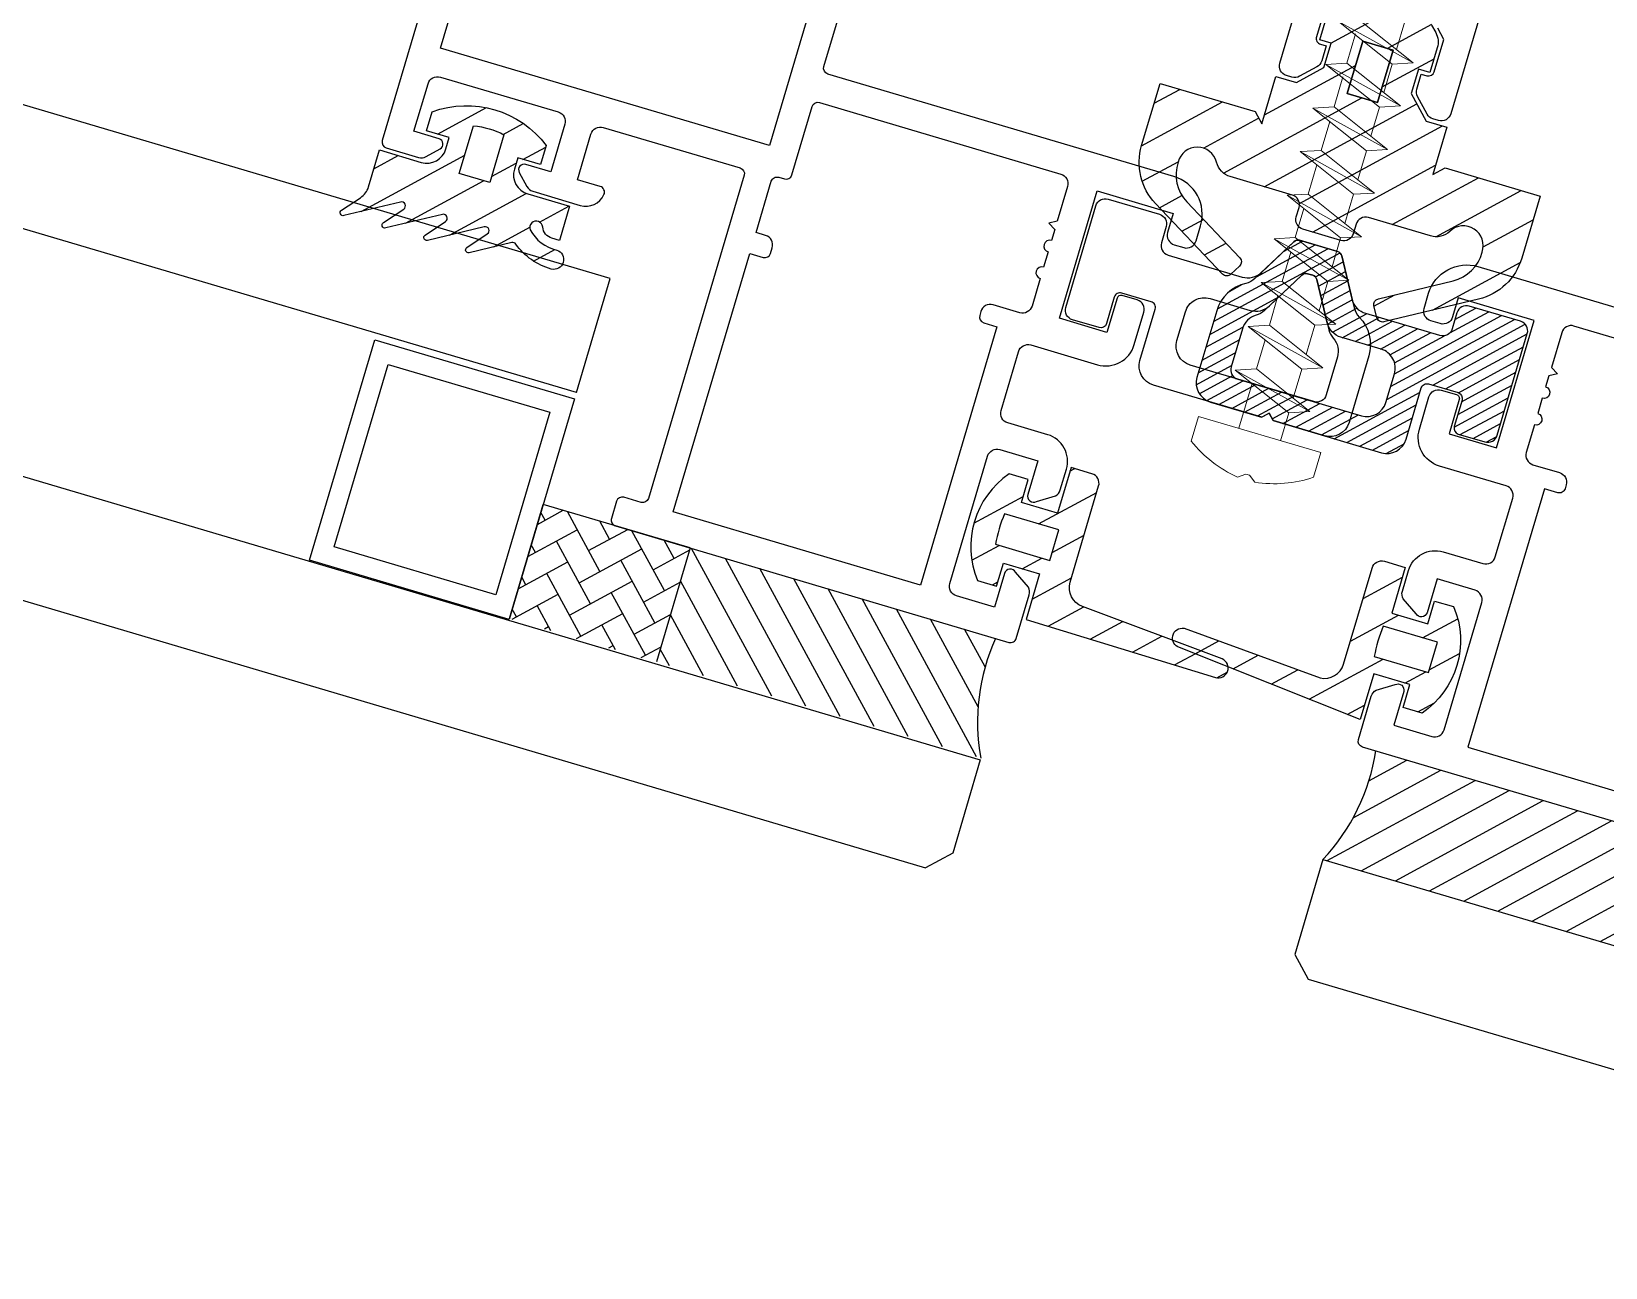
# Model space of a CAD drawing. Header units: millimetres. Extents: x 62878 to 70819, y -67946 to -61850.
# Drawn here: x 67138.41 to 67146.35, y -67059.01 to -67052.78 of the extents above; entities that cross this region are included whole.
import ezdxf

# ---------------------------------------------------------------- set-up
doc = ezdxf.new("R2010")
doc.units = ezdxf.units.MM
doc.layers.add('DOGRAMA', color=171, linetype='Continuous', lineweight=0)
doc.layers.add('DOĞRAMA-yeni', color=40, linetype='Continuous')
pattern_1 = [(28.49895813237898, (67042.62976604298, -67011.93218804909), (-0.075746416285702, 0.1395135940325284), [])]

# ---------------------------------------------------------------- blocks, each defined once
blk = doc.blocks.new('SPANDREL 96')
at = {"layer": 'DOĞRAMA-yeni', "color": 122, "lineweight": -2}
for p, q in [((46177.02076404241, 27268.32131884804), (46084.94526385426, 27241.10294336062)), ((46177.02076404238, 27268.32131884803), (46177.16235000245, 27267.84178426543)), ((46177.16235000248, 27267.84178426543), (46177.09476027798, 27267.7175601569)), ((46177.09476027798, 27267.71756015691), (46085.22044727582, 27240.55859141781)), ((46086.81424646357, 27243.53085502907), (46090.7601043384, 27244.69589733415)), ((46086.98414961565, 27242.95541352993), (46091.16836316371, 27244.19083202489)), ((46086.98414961565, 27242.95541352993), (46086.81424646357, 27243.53085502907)), ((46084.94526385426, 27241.10294336062), (46085.08408057183, 27240.63278786861)), ((46085.08408057182, 27240.63278786861), (46085.22044727582, 27240.55859141781))]:
    blk.add_line(p, q, dxfattribs=at)
for points in [[(46087.32222642536, 27241.81038812097), (46088.32924904881, 27242.1077186371), (46088.00076962147, 27243.22023886875), (46086.99374699797, 27242.9229083526)], [(46087.38981614987, 27241.93461222951), (46088.2050249403, 27242.1753083616), (46087.93317989697, 27243.09601476022), (46087.11797110656, 27242.85531862809)]]:
    blk.add_lwpolyline(points, close=True, dxfattribs=at)
blk = doc.blocks.new('a2we')
at = {"lineweight": 5, "ltscale": 0.5}
for p, q in [((-196.0144480926461, -415.2868589025547), (-196.5925912144022, -417.2488821181558)), ((-196.0144480926461, -415.2868589025547), (-195.4639709594615, -417.7110762494052)), ((-197.5747968978259, -417.6063757508618), (-196.5747276986959, -417.2423803302317)), ((-194.1582851917165, -418.2620245979042), (-197.5747968978259, -417.6063757508618)), ((-195.1583543907882, -418.6260200186506), (-197.5747968978259, -417.6063757508618)), ((-196.5747276986959, -417.2423803302317), (-194.1582851917165, -418.2620245979042)), ((-197.1143788935161, -419.7428166739272), (-197.1143788935161, -418.4283854465556)), ((-196.8896500078097, -417.895480952812), (-197.0961171580722, -418.3448917148726)), ((-194.1582851917165, -418.2620245979042), (-195.1583543907882, -418.6260200186506)), ((-195.1583543907882, -418.6260200186506), (-194.9264251741961, -419.2953524503964)), ((-198.1144480926461, -420.1068120946153), (-197.1143788935161, -419.7428166739268)), ((-197.1143788935161, -419.7428166739268), (-193.9153324771005, -421.0399975355008)), ((-197.1143788935161, -419.7428166739268), (-193.9153324771005, -421.0399975355008)), ((-194.9154016761394, -420.634479622855), (-194.9154016761394, -419.3608343693425)), ((-194.9154016761721, -421.4039929561312), (-198.1144480926461, -420.1068120946153)), ((-193.9153324771005, -421.0399975355008), (-198.1144480926461, -420.1068120946153)), ((-197.1143788935161, -422.2969096404012), (-197.1143788935162, -420.512330007273)), ((-193.9153324771005, -421.0399975355008), (-194.9154016761721, -421.4039929561312)), ((-194.9154016761721, -423.1885725893157), (-194.9154016761721, -421.4039929561312)), ((-198.1144480926461, -422.6609050610894), (-197.1143788935161, -422.2969096404012)), ((-197.1143788935161, -422.2969096404012), (-193.9153324771005, -423.594090501975)), ((-197.1143788935161, -422.2969096404012), (-193.9153324771005, -423.594090501975)), ((-194.9154016761721, -423.9580859226053), (-198.1144480926461, -422.6609050610894)), ((-193.9153324771005, -423.594090501975), (-198.1144480926461, -422.6609050610894)), ((-197.1143788935161, -424.8510026068752), (-197.1143788935162, -423.0664229737469)), ((-193.9153324771005, -423.594090501975), (-194.9154016761721, -423.9580859226053)), ((-194.9154016761721, -425.7426655557898), (-194.9154016761721, -423.9580859226053)), ((-198.1144480926461, -425.2149980275636), (-197.1143788935161, -424.8510026068752)), ((-194.9154016761721, -426.5121788890793), (-198.1144480926461, -425.2149980275636)), ((-193.9153324771005, -426.1481834684492), (-198.1144480926461, -425.2149980275636)), ((-197.1143788935161, -424.8510026068752), (-193.9153324771005, -426.1481834684492)), ((-197.1143788935161, -424.8510026068752), (-193.9153324771005, -426.1481834684492)), ((-197.1143788935161, -427.3050955733496), (-197.1143788935162, -425.6205159402211)), ((-193.9153324771005, -426.1481834684492), (-194.9154016761721, -426.5121788890793)), ((-194.9154016761721, -428.1967585222638), (-194.9154016761721, -426.5121788890793)), ((-198.1144480926461, -427.669090994038), (-197.1143788935161, -427.3050955733496)), ((-194.9154016761721, -428.9662718555534), (-198.1144480926461, -427.669090994038)), ((-193.9153324771005, -428.6022764349236), (-198.1144480926461, -427.669090994038)), ((-197.1143788935161, -427.3050955733496), (-193.9153324771005, -428.6022764349236)), ((-197.1143788935161, -427.3050955733496), (-193.9153324771005, -428.6022764349236)), ((-197.1143788935161, -429.5591885398237), (-197.1143788935161, -428.0237477951896)), ((-193.9153324771005, -428.6022764349236), (-194.9154016761721, -428.9662718555534)), ((-198.1144480926461, -429.9231839605702), (-197.1143788935161, -429.5591885398237)), ((-197.1143788935161, -429.5591885398237), (-193.9153324771005, -430.8563694013976)), ((-197.1143788935161, -429.5591885398237), (-193.9153324771005, -430.8563694013976)), ((-194.9154016761721, -430.450851488738), (-194.9154016761721, -428.9662718555534)), ((-194.9154016761721, -431.2203648220857), (-198.1144480926461, -429.9231839605702)), ((-193.9153324771005, -430.8563694013976), (-198.1144480926461, -429.9231839605702)), ((-197.1143788935161, -431.8132815063559), (-197.1143788935161, -430.2778407616635)), ((-193.9153324771005, -430.8563694013976), (-194.9154016761721, -431.2203648220857)), ((-198.1144480926461, -432.177276926986), (-197.1143788935161, -431.8132815063559)), ((-197.1143788935161, -431.8132815063559), (-193.9153324771005, -433.1104623678716)), ((-197.1143788935161, -431.8132815063559), (-193.9153324771005, -433.1104623678716)), ((-194.9154016761721, -432.7049444552304), (-194.9154016761721, -431.2203648220857)), ((-194.9154016761721, -433.4744577885599), (-198.1144480926461, -432.177276926986)), ((-193.9153324771005, -433.1104623678716), (-198.1144480926461, -432.177276926986)), ((-197.1143788935161, -434.0673744728301), (-197.1143788935161, -432.5319337281958)), ((-193.9153324771005, -433.1104623678716), (-194.9154016761721, -433.4744577885599)), ((-194.9154016761721, -434.9590374217446), (-194.9154016761721, -433.4744577885599)), ((-198.1144480926461, -434.4313698935184), (-197.1143788935161, -434.0673744728301)), ((-197.1143788935161, -434.0673744728301), (-193.9153324771005, -435.364555334404)), ((-197.1143788935161, -434.0673744728301), (-193.9153324771005, -435.364555334404)), ((-194.9154016761721, -435.7285507550341), (-198.1144480926461, -434.4313698935184)), ((-193.9153324771005, -435.364555334404), (-198.1144480926461, -434.4313698935184)), ((-197.1143788935161, -436.3642339800811), (-197.1143788935161, -434.7860266946118)), ((-193.9153324771005, -435.364555334404), (-194.9154016761721, -435.7285507550341)), ((-194.9154016761721, -437.2558969289955), (-194.9154016761721, -435.7285507550341)), ((-198.1144480926461, -436.7282294008277), (-197.1143788935161, -436.3642339800811)), ((-194.9154016761721, -438.0254102623434), (-198.1144480926461, -436.7282294008277)), ((-193.9153324771005, -437.6614148416551), (-198.1144480926461, -436.7282294008277)), ((-197.1143788935161, -436.3642339800811), (-193.9153324771005, -437.6614148416551)), ((-197.1143788935161, -436.3642339800811), (-193.9153324771005, -437.6614148416551)), ((-197.1143788935161, -438.6610934873901), (-197.1143788935161, -437.1337473134849)), ((-193.9153324771005, -437.6614148416551), (-194.9154016761721, -438.0254102623434)), ((-194.9154016761721, -439.5527564362646), (-194.9154016761721, -438.0254102623434)), ((-198.1144480926461, -439.0250889080787), (-197.1143788935161, -438.6610934873901)), ((-194.9154016761721, -440.3222697695944), (-198.1144480926461, -439.0250889080787)), ((-193.9153324771005, -439.9582743489061), (-198.1144480926461, -439.0250889080787)), ((-197.1143788935161, -438.6610934873901), (-193.9153324771005, -439.9582743489061)), ((-197.1143788935161, -438.6610934873901), (-193.9153324771005, -439.9582743489061)), ((-197.1143788935161, -440.9579529946993), (-197.1143788935161, -439.430606820736)), ((-193.9153324771005, -439.9582743489061), (-194.9154016761721, -440.3222697695944)), ((-194.9154016761721, -441.849615943574), (-194.9154016761721, -440.3222697695944)), ((-198.1144480926461, -441.3219484153295), (-197.1143788935161, -440.9579529946993)), ((-194.9154016761721, -442.6191292769035), (-198.1144480926461, -441.3219484153295)), ((-193.9153324771005, -442.2551338562151), (-198.1144480926461, -441.3219484153295)), ((-197.1143788935161, -440.9579529946993), (-193.9153324771005, -442.2551338562151)), ((-197.1143788935161, -443.2537258831643), (-197.1143788935161, -441.7274663280053)), ((-193.9153324771005, -442.2551338562151), (-194.9154016761721, -442.6191292769035)), ((-194.9154016761721, -444.1453888320787), (-194.9154016761721, -442.6191292769035)), ((-198.1144480926461, -443.6177213039109), (-197.1143788935161, -443.2537258831643)), ((-194.9154016761721, -444.9149021654266), (-198.1144480926461, -443.6177213039109)), ((-193.9153324771005, -444.5509067447383), (-198.1144480926461, -443.6177213039109)), ((-197.1143788935161, -443.2537258831643), (-193.9153324771005, -444.5509067447383)), ((-197.1143788935161, -445.5538642814245), (-197.1143788935161, -444.0232392165685)), ((-193.9153324771005, -444.5509067447383), (-194.9154016761721, -444.9149021654266)), ((-194.9154016761721, -446.4455272302989), (-194.9154016761721, -444.9149021654266)), ((-198.1144480926461, -445.9178597020545), (-197.1143788935161, -445.5538642814245)), ((-193.9153324771005, -446.8510451429402), (-198.1144480926461, -445.9178597020545)), ((-194.9154016761721, -447.2150405636282), (-198.1144480926461, -445.9178597020545)), ((-197.1143788935161, -445.5538642814245), (-193.9153324771005, -446.8510451429402)), ((-197.1143788935161, -445.5538642814245), (-193.9153324771005, -446.8510451429402)), ((-197.1143788935161, -447.8540026795677), (-197.1143788935161, -446.3233776147298)), ((-193.9153324771005, -446.8510451429402), (-194.9154016761721, -447.2150405636282)), ((-194.9154016761721, -448.7456656284821), (-194.9154016761721, -447.2150405636282)), ((-197.1143788935161, -447.8540026795677), (-198.1144480926461, -448.2179981003141)), ((-194.9154016761721, -449.5151789618299), (-198.1144480926461, -448.2179981003141)), ((-198.1144480926461, -448.2179981003141), (-193.9153324771005, -449.1511835411412)), ((-193.9153324771005, -449.1511835411412), (-197.1143788935161, -447.8540026795677)), ((-197.1143788935161, -450.1541410778275), (-197.1143788935161, -448.6235160129718)), ((-193.9153324770423, -449.1511835411412), (-194.9154016761721, -449.5151789618299)), ((-198.1144480926461, -450.5181364984577), (-197.1143788935161, -450.1541410778275)), ((-197.1143788935161, -450.1541410778275), (-193.9153324770423, -451.4513219393434)), ((-194.9154016761723, -451.0458040266858), (-194.9154016761721, -449.5151789618299)), ((-194.9154016761721, -451.8153173600317), (-198.1144480926461, -450.5181364984577)), ((-193.9153324770423, -451.4513219393434), (-198.1144480926461, -450.5181364984577)), ((-197.1143788935161, -453.2868589025547), (-197.1143788935162, -450.9236544111328)), ((-193.9153324770423, -451.4513219393434), (-194.9154016761721, -451.8153173600317)), ((-194.9154016761721, -453.2868589025547), (-194.9154016761721, -451.8153173600317)), ((-192.7980524524961, -453.2868589025547), (-199.230843732796, -453.2868589025547)), ((-199.230843732796, -454.5827171301502), (-199.230843732796, -453.2868589025547)), ((-192.7980524524961, -454.5827171301502), (-192.7980524524961, -453.2868589025547))]:
    blk.add_line(p, q, dxfattribs=at)
blk.add_lwpolyline([(-196.4690204826777, -455.6637351848848), (-196.1125089353335, -455.3998333582319), (-195.9163872499585, -455.3998333582319), (-195.5598757026143, -455.6637351848848)], dxfattribs=at)
for centre, radius, start, end in [((-196.9143788935627, -418.4283854465556), 0.2, 155.3251238657465, 180), ((-195.115401676151, -419.3608343693425), 0.2, 0, 19.11162363728389), ((-195.6603624057317, -449.5292358589606), 6.187568978619671, 234.757305859688, 262.4904896380407), ((-196.3685337795604, -449.5292358589606), 6.187568978619673, 277.5095103619591, 305.2426941403116)]:
    blk.add_arc(centre, radius, start, end, dxfattribs=at)

msp = doc.modelspace()

# ---------------------------------------------------------------- hatches: boundary and pattern name
at = {"layer": 'DOGRAMA', "lineweight": -2}
h = msp.add_hatch(dxfattribs=at)
h.set_pattern_fill('ANSI31', color=256, scale=0.05, angle=343.5027534101681, style=0)
h.set_pattern_definition(pattern_1)
edge = h.paths.add_edge_path(flags=16)
edge.add_arc((67145.27748217128, -67052.4788794736), 0.04999999970964048, 73.49895870592968, 163.4989587011934, ccw=False)
edge.add_line((67145.29168380972, -67052.43093874521), (67145.34921268458, -67052.44798071208))
edge.add_arc((67145.33501104558, -67052.49592144079), 0.05000000019174563, -16.501041829410724, 73.49895818657768, ccw=False)
edge.add_line((67145.38295177429, -67052.5101230798), (67145.31904439811, -67052.72585635791))
edge.add_line((67145.31904439811, -67052.72585635791), (67145.1656340677, -67052.68041111303))
edge.add_line((67145.1656340677, -67052.68041111303), (67145.22954144291, -67052.46467783516))
h.paths.add_polyline_path([(67145.12302915021, -67052.82423329873), (67145.27643948162, -67052.8696785436), (67145.1983304669, -67053.13335255043), (67145.04492013555, -67053.08790730558)], flags=16)
edge = h.paths.add_edge_path()
edge.add_arc((67145.38864993097, -67052.52609491139), 0.2000000001767135, -16.50104170741639, 54.06517717241229, ccw=False)
edge.add_line((67145.58041284533, -67052.58290146687), (67145.5644205396, -67052.63688698347))
edge.add_line((67145.5644205396, -67052.63688698347), (67145.50689166474, -67052.61984501658))
edge.add_line((67145.50689166474, -67052.61984501658), (67145.47045472643, -67052.742845845))
edge.add_line((67145.47045472643, -67052.742845845), (67145.49117773297, -67052.78101452971))
edge.add_arc((67145.40329515396, -67052.82872880774), 0.1000000001093121, -16.50104186877968, 28.49895813352549, ccw=False)
edge.add_line((67145.49917661108, -67052.85713208576), (67145.46216873833, -67052.98206022881))
edge.add_line((67145.46216873833, -67052.98206022881), (67145.40463986434, -67052.96501826191))
edge.add_line((67145.40463986434, -67052.96501826191), (67145.36820292607, -67053.08801909031))
edge.add_line((67145.36820292607, -67053.08801909031), (67145.44358666567, -67053.22686468768))
edge.add_line((67145.44358666567, -67053.22686468768), (67145.54741120304, -67053.25762096999))
edge.add_line((67145.54741120304, -67053.25762096999), (67145.47640300757, -67053.49732461294))
edge.add_line((67145.47640300757, -67053.49732461294), (67145.53854537438, -67053.4635855232))
edge.add_line((67145.53854537438, -67053.4635855232), (67146.01795266071, -67053.60560191335))
edge.add_line((67146.01795266071, -67053.60560191335), (67145.92513291702, -67053.91893519343))
edge.add_arc((67145.63748854521, -67053.83372535852), 0.3000000010021084, 283.49895799654945, 343.49895799847116, ccw=False)
edge.add_line((67145.70751684942, -67054.12543760923), (67145.22980681469, -67054.24011645428))
edge.add_arc((67145.22280398436, -67054.21094522931), 0.02999999998596209, 193.4989578447914, 283.4989578718157, ccw=False)
edge.add_line((67145.19363275939, -67054.21794805962), (67145.17962709806, -67054.15960560968))
edge.add_arc((67145.20879832316, -67054.15260277949), 0.03000000007934305, 103.49895757020983, 193.4989575431854, ccw=False)
edge.add_line((67145.20179549296, -67054.12343155438), (67145.57845344124, -67054.0330112255))
edge.add_arc((67145.53176790442, -67053.83853639303), 0.1999999995344396, 283.4989582732466, 345.4185556173257)
edge.add_arc((67145.63089754165, -67053.85597472888), 0.100000000009385, 340.7841105071284, 493.4989581168202)
edge.add_arc((67145.49322926479, -67053.7108973517), 0.09999999954474074, 253.498958218582, 313.4989582218484, ccw=False)
edge.add_line((67145.46482598707, -67053.80677880833), (67145.15149025671, -67053.7139583391))
edge.add_arc((67145.1372886176, -67053.7618990677), 0.05000000012714328, 73.49895802551559, 163.4989580255156)
edge.add_line((67145.08934788899, -67053.74769742858), (67145.07515047246, -67053.79562390418))
edge.add_arc((67145.02720974432, -67053.78142226554), 0.04999999954426416, 253.49895840157342, 343.49895840157336, ccw=False)
edge.add_line((67145.01300810569, -67053.82936299368), (67144.82124519077, -67053.77255643749))
edge.add_arc((67144.83544682956, -67053.724615709), 0.04999999992045849, 163.4989583553602, 253.4989583553602, ccw=False)
edge.add_line((67144.78750610107, -67053.71041407021), (67144.80170351759, -67053.66248759441))
edge.add_arc((67144.75376278957, -67053.64828595519), 0.04999999959797229, 343.4989577241433, 433.4989577241432)
edge.add_line((67144.76796442879, -67053.60034522717), (67144.45462869841, -67053.50752475792))
edge.add_arc((67144.48303197659, -67053.4116433014), 0.09999999958198202, 193.4989579426324, 253.498957946189, ccw=False)
edge.add_arc((67144.28855714358, -67053.45832883737), 0.1000000002771685, 13.49895806162677, 166.2138056550168)
edge.add_arc((67144.38119042016, -67053.49769705655), 0.2000000002638592, 161.5793608458613, 223.4989581893962)
edge.add_line((67144.23611304251, -67053.63536533395), (67144.50274831813, -67053.91635052093))
edge.add_arc((67144.48098671126, -67053.93700076247), 0.03000000015230424, -46.50104218295348, 43.49895779791598, ccw=False)
edge.add_line((67144.5016369528, -67053.95876236932), (67144.45811373927, -67054.00006285241))
edge.add_arc((67144.43746349833, -67053.97830124613), 0.0299999993193894, 223.4989577557036, 313.4989577365731, ccw=False)
edge.add_line((67144.41570189205, -67053.99895148707), (67144.07753208118, -67053.64258188324))
edge.add_arc((67144.29514814746, -67053.43607946754), 0.2999999999811352, 163.4989581580685, 223.4989581578178, ccw=False)
edge.add_line((67144.00750377639, -67053.35086963372), (67144.1003235201, -67053.03753635363))
edge.add_line((67144.1003235201, -67053.03753635363), (67144.5797308046, -67053.17955274333))
edge.add_line((67144.5797308046, -67053.17955274333), (67144.61346989429, -67053.24169511106))
edge.add_line((67144.61346989429, -67053.24169511106), (67144.6844780888, -67053.00199146837))
edge.add_line((67144.6844780888, -67053.00199146837), (67144.78830262614, -67053.03274775068))
edge.add_line((67144.78830262614, -67053.03274775068), (67144.92714822417, -67052.95736401148))
edge.add_line((67144.92714822417, -67052.95736401148), (67144.9635851616, -67052.83436318308))
edge.add_line((67144.9635851616, -67052.83436318308), (67144.90605628768, -67052.8173212162))
edge.add_line((67144.90605628768, -67052.8173212162), (67144.9430641605, -67052.69239307339))
edge.add_arc((67145.03894561742, -67052.72079635123), 0.09999999986363782, 118.49895819780659, 163.498958193997, ccw=False)
edge.add_line((67144.9912313394, -67052.63291377248), (67145.02940002456, -67052.61219076616))
edge.add_line((67145.02940002456, -67052.61219076616), (67145.0658369629, -67052.48918993774))
edge.add_line((67145.0658369629, -67052.48918993774), (67145.00830808899, -67052.47214797088))
edge.add_line((67145.00830808899, -67052.47214797088), (67145.02430039474, -67052.41816245475))
edge.add_arc((67145.21606330866, -67052.47496901054), 0.1999999998399237, 92.93273929349118, 163.4989581731216, ccw=False)
edge.add_arc((67145.22990306436, -67052.74511473197), 0.4704999991808504, 54.06517701460962, 92.93273924975489, ccw=False)
h = msp.add_hatch(dxfattribs=at)
h.set_pattern_fill('ANSI31', color=256, scale=0.05, angle=343.5027534101681, style=0)
h.set_pattern_definition(pattern_1)
edge = h.paths.add_edge_path(flags=16)
edge.add_arc((67140.60252139517, -67053.64923913483), 0.4000000001736533, 61.96199916260622, 85.03591722862791, ccw=False)
edge.add_line((67140.79054422141, -67053.29618472408), (67140.71899114885, -67053.53772771718))
edge.add_line((67140.71899114885, -67053.53772771718), (67140.56558081748, -67053.49228247232))
edge.add_line((67140.56558081748, -67053.49228247232), (67140.63713389006, -67053.25073947945))
edge = h.paths.add_edge_path()
edge.add_arc((67140.60252139469, -67053.64923913423), 0.4999999998015366, 36.62906050269578, 110.36885579259561, ccw=False)
edge.add_line((67141.00377887744, -67053.35092314013), (67140.97537559943, -67053.4468045971))
edge.add_line((67140.97537559943, -67053.4468045971), (67140.86031785069, -67053.41272066381))
edge.add_line((67140.86031785069, -67053.41272066381), (67140.84327588428, -67053.47024953795))
edge.add_arc((67140.9391573415, -67053.4986528157), 0.1000000001318428, 163.4989582916938, 253.4989582916938)
edge.add_line((67140.91075406375, -67053.59453427292), (67141.121693269, -67053.65702148444))
edge.add_line((67141.121693269, -67053.65702148444), (67141.07056736792, -67053.82960810687))
edge.add_line((67141.07056736792, -67053.82960810687), (67141.03271394983, -67053.81839466501))
edge.add_arc((67141.05117608048, -67053.75607171771), 0.06500000021749132, 185.0896227070449, 253.4989582224276, ccw=False)
edge.add_arc((67140.9538718243, -67053.76473812755), 0.032689430788008, 5.089622631212044, 198.9292372689023)
edge.add_arc((67141.09956223151, -67053.6830798124), 0.1992591644765472, 207.582736638317, 257.8486437966708)
edge.add_arc((67141.04214670572, -67053.92544977654), 0.05002797715435266, -105.52888310394468, 71.98435319962653, ccw=False)
edge.add_arc((67141.1154916023, -67053.66215764111), 0.3233450412958507, 215.1132953138814, 254.4396054677963, ccw=False)
edge.add_arc((67140.83462977337, -67053.85964802171), 0.01999999999197625, 35.11329577457204, 103.4989586706654)
edge.add_line((67140.82996121954, -67053.84020053846), (67140.61600163206, -67053.8915635756))
edge.add_arc((67140.61250021684, -67053.87697796307), 0.01500000004901804, 123.4989579847884, 283.4989580490857, ccw=False)
edge.add_line((67140.60422138953, -67053.86446952514), (67140.70689366639, -67053.79651491261))
edge.add_arc((67140.69585522966, -67053.77983699543), 0.02000000017624932, 303.498958803107, 463.4989587971103)
edge.add_line((67140.69118667574, -67053.760389512), (67140.40506242588, -67053.8290763641))
edge.add_arc((67140.40156101064, -67053.81449075168), 0.01499999993921561, 123.4989581995354, 283.49895820693354, ccw=False)
edge.add_line((67140.39328218333, -67053.80198231386), (67140.49595446112, -67053.73402770086))
edge.add_arc((67140.48491602438, -67053.7173497838), 0.02000000008720259, 303.4989590219394, 463.4989589463015)
edge.add_line((67140.48024747043, -67053.69790230047), (67140.19412322153, -67053.76658915235))
edge.add_arc((67140.19062180581, -67053.75200353996), 0.01500000002301086, 123.49896003524631, 283.49896001648915, ccw=False)
edge.add_line((67140.18234297805, -67053.73949510233), (67140.28501525489, -67053.67154048957))
edge.add_arc((67140.27397681861, -67053.65486257218), 0.02000000009715916, 303.4989574033152, 463.4989574399436)
edge.add_line((67140.26930826518, -67053.63541508872), (67139.98318401533, -67053.70410194105))
edge.add_arc((67139.97968260013, -67053.68951632851), 0.01500000005977113, 123.49895803113981, 283.49895798206217, ccw=False)
edge.add_line((67139.9714037728, -67053.67700789058), (67140.06719983245, -67053.61360436735))
edge.add_arc((67140.01200764983, -67053.53021478231), 0.09999999957881854, 303.4989585971218, 343.4989585978569)
edge.add_line((67140.10788910667, -67053.5586180594), (67140.1628786982, -67053.37298870482))
edge.add_line((67140.1628786982, -67053.37298870482), (67140.37381790351, -67053.43547591612))
edge.add_arc((67140.40222118182, -67053.33959445902), 0.1000000001772845, 253.4989579689673, 343.4989579609729)
edge.add_line((67140.49810263893, -67053.36799773734), (67140.51514460536, -67053.31046886295))
edge.add_line((67140.51514460536, -67053.31046886295), (67140.40008685755, -67053.27638492944))
edge.add_line((67140.40008685755, -67053.27638492944), (67140.42849013553, -67053.18050347244))
at = {"layer": 'DOGRAMA', "lineweight": -2, "ltscale": 5}
h = msp.add_hatch(dxfattribs=at)
h.set_pattern_fill('ANSI31', color=256, scale=0.015, angle=343.5027534101681, style=0)
h.set_pattern_definition([(28.49895813237898, (67042.62976604298, -67011.93218804909), (-0.02272392488571056, 0.04185407820975854), [])])
edge = h.paths.add_edge_path(flags=16)
edge.add_line((67144.87086513353, -67054.00490051473), (67144.84471142068, -67053.99715291435))
edge.add_arc((67144.83619043759, -67054.02591735129), 0.02999999975229907, 73.49895860744348, 133.4989586034545)
edge.add_line((67144.81554019602, -67054.004155745), (67144.62667965339, -67054.18337118057))
edge.add_arc((67144.55784551524, -67054.11083249368), 0.09999999834839121, 285.64000061118355, 313.4989587228772, ccw=False)
edge.add_arc((67144.61176394975, -67054.3034274099), 0.09999999998899774, 105.6400000366765, 163.4989581466201)
edge.add_line((67144.51588249273, -67054.27502413194), (67144.45902132982, -67054.46697138181))
edge.add_arc((67144.50696205831, -67054.48117302057), 0.04999999991219205, 163.4989583873372, 253.4989583873372)
edge.add_line((67144.49276041955, -67054.52911374906), (67145.11598988975, -67054.7137350562))
edge.add_arc((67145.14439316739, -67054.61785359934), 0.09999999974996238, 253.4989582964438, 343.4989582964438)
edge.add_line((67145.24027462424, -67054.64625687698), (67145.28293414769, -67054.50225035583))
edge.add_arc((67145.1870526907, -67054.47384707737), 0.100000000106996, 343.4989578700795, 433.4989578780738)
edge.add_line((67145.21545596914, -67054.37796562038), (67145.01286250718, -67054.31795069616))
edge.add_arc((67145.04126578556, -67054.22206923952), 0.09999999975146781, 193.4989578505267, 253.4989578532149, ccw=False)
edge.add_line((67144.94402836917, -67054.2454120072), (67144.8915153745, -67054.02666212148))
edge.add_arc((67144.86234414975, -67054.03366495138), 0.0299999996718089, 13.49895715839754, 73.49895717048699)
edge = h.paths.add_edge_path()
edge.add_line((67145.45552077127, -67054.55337625601), (67145.60413702935, -67054.59740133716))
edge.add_arc((67145.59561604627, -67054.62616577445), 0.03000000008716119, -16.50104122975108, 73.49895879689637, ccw=False)
edge.add_line((67145.62438048355, -67054.63468675755), (67145.58461589401, -67054.76892079714))
edge.add_arc((67145.61338033085, -67054.77744178074), 0.02999999979929369, 163.4989576195246, 253.4989576382782)
edge.add_line((67145.60485934727, -67054.80620621756), (67145.73909338732, -67054.84597080687))
edge.add_arc((67145.75329502654, -67054.79803007838), 0.05000000004445512, 253.4989578757056, 343.4989578757056)
edge.add_line((67145.80123575503, -67054.8122317176), (67145.95319329214, -67054.29926592219))
edge.add_arc((67145.90525256412, -67054.28506428297), 0.04999999959797229, 343.4989577241433, 433.4989577241432)
edge.add_line((67145.91945420334, -67054.23712355495), (67145.66057426887, -67054.16043470443))
edge.add_arc((67145.64637262965, -67054.20837543292), 0.05000000004445512, 73.4989578757056, 163.4989578757056)
edge.add_line((67145.59843190116, -67054.1941737937), (67145.57428911547, -67054.2756730322))
edge.add_arc((67145.52634838675, -67054.26147139323), 0.05000000019743177, 253.49895820730262, 343.498958223291, ccw=False)
edge.add_line((67145.51214674776, -67054.30941212195), (67145.13850320215, -67054.19872647092))
edge.add_arc((67145.1669064805, -67054.10284501422), 0.09999999979901172, 193.4989578790634, 253.49895787867598, ccw=False)
edge.add_line((67145.06966906408, -67054.12618778196), (67145.01715606946, -67053.90743789623))
edge.add_arc((67144.98798484472, -67053.91444072609), 0.02999999965086535, 13.49895711083633, 73.49895712805176)
edge.add_line((67144.99650582852, -67053.88567628947), (67144.80428056058, -67053.82873276884))
edge.add_arc((67144.79575957687, -67053.85749720642), 0.03000000054394146, 73.49895780893212, 133.498957817478)
edge.add_line((67144.77510933505, -67053.83573559928), (67144.57932120413, -67054.02152483219))
edge.add_arc((67144.51048706524, -67053.94898614322), 0.1000000003687171, 283.0102864997384, 313.498958210629, ccw=False)
edge.add_arc((67144.57802485945, -67054.24128504256), 0.1999999999634534, 103.0102863116949, 163.4989580228599)
edge.add_line((67144.38626194556, -67054.18447848623), (67144.28679586615, -67054.5202479216))
edge.add_arc((67144.38267732337, -67054.54865119935), 0.1000000001318428, 163.4989582916938, 253.498958299688)
edge.add_line((67144.35427404563, -67054.64453265657), (67144.61315397915, -67054.72122150731))
edge.add_line((67144.61315397915, -67054.72122150731), (67144.65043939979, -67054.70097805356))
edge.add_line((67144.65043939979, -67054.70097805356), (67144.67068285399, -67054.7382634742))
edge.add_line((67144.67068285399, -67054.7382634742), (67145.21720715801, -67054.90016215866))
edge.add_arc((67145.24561043622, -67054.80428070146), 0.1000000002460201, 253.4989580415041, 343.4989580415041)
edge.add_line((67145.34149189343, -67054.83268397966), (67145.41823535063, -67054.57361970976))
edge.add_arc((67145.44699978782, -67054.58214069321), 0.0300000000928236, 73.49895808334611, 163.4989580754523, ccw=False)
at = {"layer": 'DOGRAMA', "lineweight": -2}
h = msp.add_hatch(dxfattribs=at)
h.set_pattern_fill('ANSI31', color=256, scale=0.05, angle=343.5027534101681, style=0)
h.set_pattern_definition(pattern_1)
edge = h.paths.add_edge_path(flags=16)
edge.add_arc((67143.92940047773, -67055.47434981882), 0.6682513994870414, 156.6232787230301, 170.3746371533249)
edge.add_line((67143.27055664276, -67055.36261471227), (67143.54400490332, -67055.4436191859))
edge.add_line((67143.54400490332, -67055.4436191859), (67143.58945014776, -67055.29020885479))
edge.add_line((67143.58945014776, -67055.29020885479), (67143.31600188807, -67055.20920438114))
edge = h.paths.add_edge_path()
edge.add_line((67143.75704580365, -67055.00611081473), (67143.65157620053, -67054.97486720885))
edge.add_line((67143.65157620053, -67054.97486720885), (67143.58340833298, -67055.20498270543))
edge.add_line((67143.58340833298, -67055.20498270543), (67143.40123356467, -67055.15101647758))
edge.add_line((67143.40123356467, -67055.15101647758), (67143.43531749843, -67055.03595872906))
edge.add_line((67143.43531749843, -67055.03595872906), (67143.33943604102, -67055.00755545107))
edge.add_arc((67143.58782144584, -67055.37316274122), 0.4419999999299075, 124.191310050687, 202.8066062822527)
edge.add_line((67143.18037768464, -67055.54449161037), (67143.27625914206, -67055.57289488833))
edge.add_line((67143.27625914206, -67055.57289488833), (67143.31034307496, -67055.45783714007))
edge.add_line((67143.31034307496, -67055.45783714007), (67143.49251784326, -67055.51180336816))
edge.add_line((67143.49251784326, -67055.51180336816), (67143.42434997665, -67055.74191886518))
edge.add_line((67143.42434997665, -67055.74191886518), (67144.38007603618, -67056.03443112074))
edge.add_arc((67144.39427767479, -67055.98649039234), 0.0499999997871443, 253.4989585188042, 426.7891217170273)
edge.add_line((67144.41398349527, -67055.94053736613), (67143.70860466958, -67055.67579067165))
edge.add_arc((67143.74293092464, -67055.5818667224), 0.1000000001533283, 163.4989581830323, 249.9242286062111, ccw=False)
edge.add_line((67143.64704946744, -67055.55346344445), (67143.79078489242, -67055.06825318199))
edge.add_arc((67143.74284416442, -67055.05405154276), 0.04999999958815293, 343.4989577034185, 433.4989577081548)
h = msp.add_hatch(dxfattribs=at)
h.set_pattern_fill('AR-HBONE', color=256, scale=0.03, angle=343.5027534101681, style=0)
h.set_pattern_definition([(28.49895813237898, (67147.20600497609, -67019.6455005572), (0.04820196113145938, 0.1627162282720481), [0.3599999999999985, -0.1199999999999997]), (118.4989581323789, (67147.31146407075, -67019.58824342371), (0.04820196113145938, 0.1627162282720481), [0.3599999999999994, -0.1199999999999999])])
h.paths.add_polyline_path([(67141.22867276869, -67055.23228507751), (67140.98896912546, -67055.16127688233), (67140.81854945762, -67055.73656562447), (67141.56017127352, -67055.95625868325), (67141.73059094048, -67055.38096994134)])
h = msp.add_hatch(dxfattribs=at)
h.set_pattern_fill('ANSI31', color=256, scale=0.03999999999999999, angle=343.5027534101681, style=0)
h.set_pattern_definition([(118.4989581323789, (67272.96907953889, -67080.16635715497), (0.1116108752260227, 0.06059713302856166), [])])
h.paths.add_polyline_path([(67141.98791352304, -67055.48587870193, 0.4142135623420975), (67142.02209182482, -67055.46732220288), (67143.27094780275, -67055.83727489818, 0.1532309010706403), (67143.19640959229, -67056.44096691832), (67141.82530475664, -67056.03480004329)])
h.paths.add_polyline_path([(67141.73059094048, -67055.38096994134), (67141.96935702326, -67055.4517003997, 0.4142135623575963), (67141.98791352304, -67055.48587870193), (67141.82530475664, -67056.03480004329), (67141.56017127352, -67055.95625868325)])
h = msp.add_hatch(dxfattribs=at)
h.set_pattern_fill('ANSI31', color=256, scale=0.05, angle=343.5027534101681, style=0)
h.set_pattern_definition(pattern_1)
edge = h.paths.add_edge_path(flags=16)
edge.add_arc((67145.84021081368, -67056.04039541756), 0.6682514003395958, 156.6232790822069, 170.3746375124898)
edge.add_line((67145.18136697717, -67055.928660315), (67145.4548152368, -67056.00966478816))
edge.add_line((67145.4548152368, -67056.00966478816), (67145.50026048215, -67055.85625445704))
edge.add_line((67145.50026048215, -67055.85625445704), (67145.22681222158, -67055.77524998339))
edge = h.paths.add_edge_path()
edge.add_line((67145.23220007704, -67055.44831536843), (67145.33766967923, -67055.4795589743))
edge.add_line((67145.33766967923, -67055.4795589743), (67145.26950181264, -67055.70967447135))
edge.add_line((67145.26950181264, -67055.70967447135), (67145.45167658091, -67055.76364069944))
edge.add_line((67145.45167658091, -67055.76364069944), (67145.48576051471, -67055.6485829509))
edge.add_line((67145.48576051471, -67055.6485829509), (67145.58164197214, -67055.67698622866))
edge.add_arc((67145.1741982105, -67055.84831509728), 0.4420000001327331, -55.80869003534423, 22.8066061959791, ccw=False)
edge.add_line((67145.42258361488, -67056.21392238796), (67145.32670215835, -67056.18551910997))
edge.add_line((67145.32670215835, -67056.18551910997), (67145.36078609215, -67056.07046136167))
edge.add_line((67145.36078609215, -67056.07046136167), (67145.17861132286, -67056.0164951336))
edge.add_line((67145.17861132286, -67056.0164951336), (67145.11044345531, -67056.24661063042))
edge.add_line((67145.11044345531, -67056.24661063042), (67144.19905422925, -67055.88337990385))
edge.add_arc((67144.21325586813, -67055.83543917543), 0.04999999989358068, 80.20879501727921, 253.49895822449548, ccw=False)
edge.add_line((67144.22175877987, -67055.78616747483), (67144.90807105343, -67056.03632729892))
edge.add_arc((67144.93044082771, -67055.93886144168), 0.1000000006413541, 257.0736875127554, 343.4989579464493)
edge.add_line((67145.02632228527, -67055.96726472017), (67145.17005770936, -67055.48205445793))
edge.add_arc((67145.21799843795, -67055.49625609702), 0.05000000010492425, 73.49895805275622, 163.4989580527563, ccw=False)
h = msp.add_hatch(dxfattribs=at)
h.set_pattern_fill('ANSI31', color=256, scale=0.03999999999999999, angle=343.5027534101681, style=0)
h.set_pattern_definition([(28.49895813237898, (67023.1658302692, -67006.16632261807), (-0.06059713302856166, 0.1116108752260227), [])])
h.paths.add_polyline_path([(67146.4559894191, -67056.80947145614, -0.4142135623420975), (67146.43743292033, -67056.7752931539), (67145.18857694337, -67056.40534045812, -0.1532309010706403), (67144.92227581798, -67056.95222592227), (67146.29338065363, -67057.35839279728)])
h.paths.add_polyline_path([(67146.7289338047, -67056.86164541519), (67146.49016772184, -67056.79091495661, -0.4142135623575963), (67146.4559894191, -67056.80947145614), (67146.29338065363, -67057.35839279728), (67146.55851413585, -67057.43693415735)])

# ---------------------------------------------------------------- linework, layer by layer
for p, q in [((67140.81854945762, -67055.73656562447), (67140.98896912546, -67055.16127688233)), ((67141.73059094048, -67055.38096994134), (67140.98896912546, -67055.16127688233)), ((67141.73059094048, -67055.38096994134), (67141.56017127352, -67055.95625868325)), ((67141.73059094048, -67055.38096994134), (67141.56017127352, -67055.95625868325))]:
    msp.add_line(p, q, dxfattribs=at)
at = {"layer": 'DOGRAMA', "lineweight": -2, "ltscale": 0.5}
for points in [[(67141.32615773633, -67050.12281201717, -0.2621398995659221), (67141.6704846469, -67050.04409635041), (67142.9457080251, -67050.42185994766, -0.4142135623730951), (67142.9794471148, -67050.48400231535), (67142.93400187042, -67050.63741264648), (67142.88606114124, -67050.6232110075, 0.4142135623730951), (67142.82391877443, -67050.65695009676), (67142.81823811773, -67050.67612638853, 0.4142135623730951), (67142.83848157196, -67050.71341180895), (67142.90559859242, -67050.73329410348), (67142.13018910223, -67053.35085787992), (67140.4714398961, -67052.85948117076), (67141.24684938537, -67050.24191739429), (67141.31396640587, -67050.26179968905, 0.4142135623730951), (67141.35125182645, -67050.24155623508), (67141.35693248131, -67050.22237994378, 0.3618128521052944), (67141.33164301078, -67050.16360341855)], [(67141.08882556017, -67050.2472532058), (67140.17708033771, -67053.32504797609, 0.4142135623730951), (67140.19732379098, -67053.36233339673), (67140.3596415095, -67053.41041730592, 0.1991096956269791), (67140.39769668475, -67053.4064112313), (67140.4686259839, -67053.36790143453, 0.6680969080520953), (67140.4631627943, -67053.3159292116), (67140.33687732785, -67053.27851925408), (67140.40788552235, -67053.03881561139, -0.4142135623730951), (67140.47002789006, -67053.00507652211), (67141.06449292327, -67053.18117684535, -0.4142135623730951), (67141.09823201301, -67053.24331921306), (67141.02722381757, -67053.4830228553), (67140.90092876322, -67053.445610058, 0.6680969080520438), (67140.86803936833, -67053.48622096957), (67140.90654916558, -67053.55715026779, 0.1989616347782854), (67140.93629176845, -67053.58124030051), (67141.17600499949, -67053.65225133573, 0.3728392455561729), (67141.29524675134, -67053.59817860193, 0.4568501953068724), (67141.2765156064, -67053.5568713784), (67141.16145785764, -67053.52278744461), (67141.22962572517, -67053.29267194757, -0.4142135623730951), (67141.2917680929, -67053.25893285831), (67141.98211458354, -67053.46343645976, -0.4142135623730951), (67142.00235803684, -67053.5007218804), (67141.51950231109, -67055.13070664981, -0.4142135623730951), (67141.48221689044, -67055.1509501033), (67141.39592357958, -67055.12538715299, 0.4142135623730951), (67141.35863815896, -67055.14563060674), (67141.33307520885, -67055.23192391831, 0.4142135623730951), (67141.35331866212, -67055.26920933893), (67143.33806482231, -67055.85715719296, 0.4142135623730951), (67143.37535024295, -67055.836913739), (67143.44047611972, -67055.61706714655, 0.1989616347783402), (67143.43647288447, -67055.57900238315), (67143.3711757614, -67055.50319364408, 0.6680475602943508), (67143.3160476915, -67055.50899437068), (67143.265611991, -67055.67925107396), (67143.07384907705, -67055.62244451774, -0.4142135623730951), (67143.04010998824, -67055.56030215048), (67143.23041195046, -67054.91789638833, -0.4142135623730951), (67143.29255431725, -67054.88415729905), (67143.48431723122, -67054.9409638548), (67143.43388153071, -67055.11122055807, 0.6680475602943992), (67143.47695524977, -67055.14611192208), (67143.57301028239, -67055.11809063103, 0.1991096956271691), (67143.59709747389, -67055.08835761614), (67143.6281394169, -67054.98356877154, 0.4142135623730951), (67143.53366996642, -67054.80957014287), (67143.33231890679, -67054.749923259, -0.4142135623730951), (67143.29857981706, -67054.68778089153), (67143.3866299789, -67054.39054837493, -0.4142135623730951), (67143.44877234663, -67054.35680928518), (67143.78435744627, -67054.45622075813, 0.4142135623730951), (67143.97078454852, -67054.35500348963), (67144.01907012079, -67054.1920050126, 0.4142135623730951), (67143.98533103109, -67054.12986264536), (67143.90862586585, -67054.10714002293, 0.4142135623730951), (67143.88376891878, -67054.1206356587), (67143.83264301856, -67054.29322228114), (67143.59293937637, -67054.22221408639), (67143.78324133863, -67053.57980832421), (67144.16676716652, -67053.69342143617), (67144.13836388856, -67053.78930289338, 0.4142135623730951), (67144.17210297826, -67053.85144526088), (67144.22004370656, -67053.86564689985, 0.4142135623730951), (67144.28218607427, -67053.83190781013), (67144.30490869646, -67053.75520264468, 0.4142135623730951), (67144.16995233846, -67053.50663317452), (67142.42490982049, -67052.98969351545, -0.4142135623730951), (67142.40466636722, -67052.95240809485), (67142.50833833203, -67052.60244077667, -0.4142135623730951)], [(67144.93800589658, -67052.63905393821), (67144.8897203243, -67052.80205241476, 0.4142135623732063), (67144.90996377755, -67052.8393378354), (67144.9387282145, -67052.84785881883), (67144.91620744838, -67052.92388257607, -0.1989123673796753), (67144.89212385847, -67052.95362222628), (67144.80424128004, -67053.00133650434, -0.1989123673797207), (67144.76618250228, -67053.0053359434), (67144.73809947376, -67052.99701681607, -0.4142135623730951), (67144.70436038403, -67052.93487444833), (67144.9486285743, -67052.1102939181)], [(67145.81156168766, -67052.36592342019), (67145.56729349736, -67053.1905039502, -0.4142135623730951), (67145.50515112963, -67053.22424303993), (67145.47706810114, -67053.21592391236, -0.1989123673795887), (67145.4473284509, -67053.1918403229), (67145.39961417238, -67053.10395774404, -0.1989123673797732), (67145.3956147338, -67053.06589896577), (67145.41813549987, -67052.989875209), (67145.44689993779, -67052.99839619196, 0.4142135623730951), (67145.48418535749, -67052.97815273846), (67145.53247092979, -67052.81515426145), (67145.5018659737, -67052.75878449871, -0.1989123673797732)], [(67147.10620608303, -67056.97340601783), (67145.12145992287, -67056.38545816358, -0.4142135623730951), (67145.10121646957, -67056.34817274295), (67145.1663423454, -67056.12832615006, -0.1989616347783402), (67145.19043237745, -67056.09858354725), (67145.2864845705, -67056.07057184435, -0.6680475602943508), (67145.32955828952, -67056.10546320815), (67145.27912258814, -67056.27571991163), (67145.47088550209, -67056.33252646735, 0.4142135623730951), (67145.5330278698, -67056.29878737811), (67145.72332983202, -67055.65638161595, 0.4142135623730951), (67145.68959074325, -67055.5942392487), (67145.49782782927, -67055.5374326925), (67145.44739212781, -67055.70768939576, -0.6680475602943992), (67145.39226405797, -67055.71349012236), (67145.3269697754, -67055.63767179512, -0.1991096956271691), (67145.32296370057, -67055.59961661989), (67145.35400564354, -67055.4948277755, -0.4142135623730951), (67145.52800427226, -67055.40035832502), (67145.72935533183, -67055.46000520866, 0.4142135623730951), (67145.79149769957, -67055.42626611938), (67145.87954786143, -67055.12903360253, 0.4142135623730951), (67145.8458087717, -67055.06689123482), (67145.51022367203, -67054.96747976188, -0.4142135623730951), (67145.40900640373, -67054.78105265964), (67145.45729197699, -67054.61805418265, -0.4142135623730951), (67145.51943434378, -67054.5843150929), (67145.5961395099, -67054.60703771534, -0.4142135623730951), (67145.60963514543, -67054.63189466242), (67145.55850924429, -67054.80448128509), (67145.79821288746, -67054.87548947982), (67145.98851484968, -67054.2330837181), (67145.60498902177, -67054.11947060617), (67145.57658574375, -67054.21535206315, -0.4142135623730951), (67145.51444337604, -67054.24909115264), (67145.4665026478, -67054.23488951365, -0.4142135623730951), (67145.43276355899, -67054.17274714595), (67145.45548618026, -67054.0960419805, -0.4142135623730951), (67145.70405565019, -67053.96108562227), (67147.44909816905, -67054.47802528179, 0.4142135623730951)]]:
    msp.add_lwpolyline(points, format="xyb", dxfattribs=at)
at = {"layer": 'DOGRAMA', "lineweight": -2}
msp.add_lwpolyline([(67145.47045472643, -67052.742845845), (67145.49117773297, -67052.78101452971, -0.198912367379756), (67145.49917661108, -67052.85713208576), (67145.46216873833, -67052.98206022881), (67145.40463986434, -67052.96501826191), (67145.36820292607, -67053.08801909031), (67145.44358666567, -67053.22686468768), (67145.54741120304, -67053.25762096999), (67145.47640300757, -67053.49732461294), (67145.53854537438, -67053.4635855232), (67146.01795266071, -67053.60560191335), (67145.92513291702, -67053.91893519343, -0.2679491924317952), (67145.70751684942, -67054.12543760923), (67145.22980681469, -67054.24011645428, -0.4142135623735607), (67145.19363275939, -67054.21794805962), (67145.17962709806, -67054.15960560968, -0.4142135623726812), (67145.20179549296, -67054.12343155438), (67145.57845344124, -67054.0330112255, 0.2769467766270159), (67145.72532605479, -67053.88888758211, 0.7863209524829787), (67145.56206340312, -67053.78343604006, -0.2679491924310053), (67145.46482598707, -67053.80677880833), (67145.15149025671, -67053.7139583391, 0.4142135623730951), (67145.08934788899, -67053.74769742858), (67145.07515047246, -67053.79562390418, -0.4142135623730951), (67145.01300810569, -67053.82936299368), (67144.82124519077, -67053.77255643749, -0.4142135623730951), (67144.78750610107, -67053.71041407021), (67144.80170351759, -67053.66248759441, 0.4142135623730133), (67144.76796442879, -67053.60034522717), (67144.45462869841, -67053.50752475792, -0.2679491924310054), (67144.3857945604, -67053.4349860692, 0.7863209524829787), (67144.19143797058, -67053.43449889212, 0.2769467766270156), (67144.23611304251, -67053.63536533395), (67144.50274831813, -67053.91635052093, -0.4142135623726812), (67144.5016369528, -67053.95876236932), (67144.45811373927, -67054.00006285241, -0.4142135623735606), (67144.41570189205, -67053.99895148707), (67144.07753208118, -67053.64258188324, -0.2679491924317952), (67144.00750377639, -67053.35086963372), (67144.1003235201, -67053.03753635363), (67144.5797308046, -67053.17955274333), (67144.61346989429, -67053.24169511106), (67144.6844780888, -67053.00199146837), (67144.78830262614, -67053.03274775068), (67144.92714822417, -67052.95736401148), (67144.9635851616, -67052.83436318308), (67144.90605628768, -67052.8173212162), (67144.9430641605, -67052.69239307339, -0.1989123673796753)], format="xyb", dxfattribs=at)
for points in [[(67145.12302915021, -67052.82423329873), (67145.27643948162, -67052.8696785436), (67145.1983304669, -67053.13335255043), (67145.04492013555, -67053.08790730558)], [(67145.27643948162, -67052.8696785436), (67145.12302915021, -67052.82423329873), (67145.04492013555, -67053.08790730558), (67145.1983304669, -67053.13335255043)]]:
    msp.add_lwpolyline(points, close=True, dxfattribs=at)
for points in [[(67140.42849013553, -67053.18050347244, -0.3333333333332296), (67141.00377887744, -67053.35092314013), (67140.97537559943, -67053.4468045971), (67140.86031785069, -67053.41272066381), (67140.84327588428, -67053.47024953795, 0.4142135623730951), (67140.91075406375, -67053.59453427292), (67141.121693269, -67053.65702148444), (67141.07056736792, -67053.82960810687), (67141.03271394983, -67053.81839466501, -0.3076847592325949), (67140.98643236555, -67053.76183812087, 1.128701775595035), (67140.92295023974, -67053.77534258382, 0.2229122392588673), (67141.05761919366, -67053.87787456645, -0.9785310008372164), (67141.02875300989, -67053.97365151315, -0.1732976222504512), (67140.85099009861, -67053.84814411987, 0.3075716929246892), (67140.82996121954, -67053.84020053846), (67140.61600163206, -67053.8915635756, -0.8390996311771624), (67140.60422138953, -67053.86446952514), (67140.70689366639, -67053.79651491261, 0.8390996311772869), (67140.69118667574, -67053.760389512), (67140.40506242588, -67053.8290763641, -0.8390996311771624), (67140.39328218333, -67053.80198231386), (67140.49595446112, -67053.73402770086, 0.839099631177325), (67140.48024747043, -67053.69790230047), (67140.19412322153, -67053.76658915235, -0.8390996311769768), (67140.18234297805, -67053.73949510233), (67140.28501525489, -67053.67154048957, 0.8390996311770358), (67140.26930826518, -67053.63541508872), (67139.98318401533, -67053.70410194105, -0.8390996311781366), (67139.9714037728, -67053.67700789058), (67140.06719983245, -67053.61360436735, 0.1763269807084491), (67140.10788910667, -67053.5586180594), (67140.1628786982, -67053.37298870482), (67140.37381790351, -67053.43547591612, 0.4142135623728453), (67140.49810263893, -67053.36799773734), (67140.51514460536, -67053.31046886295), (67140.40008685755, -67053.27638492944)], [(67140.63713389006, -67053.25073947945, -0.1010205144335734), (67140.79054422141, -67053.29618472408), (67140.71899114885, -67053.53772771718), (67140.56558081748, -67053.49228247232)], [(67140.63713389006, -67053.25073947945, -0.1010205144335734), (67140.79054422141, -67053.29618472408), (67140.71899114885, -67053.53772771718), (67140.56558081748, -67053.49228247232)], [(67143.75704580365, -67055.00611081473), (67143.65157620053, -67054.97486720885), (67143.58340833298, -67055.20498270543), (67143.40123356467, -67055.15101647758), (67143.43531749843, -67055.03595872906), (67143.33943604102, -67055.00755545107, 0.3571428571427583), (67143.18037768464, -67055.54449161037), (67143.27625914206, -67055.57289488833), (67143.31034307496, -67055.45783714007), (67143.49251784326, -67055.51180336816), (67143.42434997665, -67055.74191886518), (67144.38007603618, -67056.03443112074, 0.9430953754055073), (67144.41398349527, -67055.94053736613), (67143.70860466958, -67055.67579067165, -0.3960555621610378), (67143.64704946744, -67055.55346344445), (67143.79078489242, -67055.06825318199, 0.4142135623731011)], [(67143.31600188807, -67055.20920438114, 0.0600737299861167), (67143.27055664276, -67055.36261471227), (67143.54400490332, -67055.4436191859), (67143.58945014776, -67055.29020885479)], [(67145.23220007704, -67055.44831536843), (67145.33766967923, -67055.4795589743), (67145.26950181264, -67055.70967447135), (67145.45167658091, -67055.76364069944), (67145.48576051471, -67055.6485829509), (67145.58164197214, -67055.67698622866, -0.3571428571427583), (67145.42258361488, -67056.21392238796), (67145.32670215835, -67056.18551910997), (67145.36078609215, -67056.07046136167), (67145.17861132286, -67056.0164951336), (67145.11044345531, -67056.24661063042), (67144.19905422925, -67055.88337990385, -0.9430953754055073), (67144.22175877987, -67055.78616747483), (67144.90807105343, -67056.03632729892, 0.3960555621610378), (67145.02632228527, -67055.96726472017), (67145.17005770936, -67055.48205445793, -0.4142135623731011)], [(67145.22681222158, -67055.77524998339, 0.0600737299861167), (67145.18136697717, -67055.928660315), (67145.4548152368, -67056.00966478816), (67145.50026048215, -67055.85625445704)]]:
    msp.add_lwpolyline(points, format="xyb", close=True, dxfattribs=at)
at = {"layer": 'DOGRAMA', "linetype": 'ByBlock', "lineweight": -2}
msp.add_lwpolyline([(67143.5527891545, -67053.82964185123, 0.9999999999999998), (67143.53574718905, -67053.88717072539), (67143.51302456588, -67053.96387589107, 0.9999999999999998), (67143.49598259853, -67054.02140476523), (67143.45479784551, -67054.16043287788, -0.4142135623730951), (67143.39265547873, -67054.19417196738), (67143.25842143869, -67054.15440737852, 0.4142135623730951), (67143.19627907185, -67054.18814646779), (67143.19059841515, -67054.2073227591, 0.4142135623730951), (67143.21084186938, -67054.24460817948), (67143.2779588899, -67054.26449047451), (67142.89167430872, -67055.56847828942), (67141.64521536749, -67055.19923567586), (67142.03149994768, -67053.8952478607), (67142.0986169682, -67053.915130155, 0.4142135623730951), (67142.13590238882, -67053.89488670148), (67142.14442337249, -67053.8661222643, 0.4142135623730951), (67142.11068428183, -67053.80397989681), (67142.06274355449, -67053.78977825782), (67142.13943240384, -67053.53089832382, -0.4142135623730951), (67142.17671782452, -67053.51065487009), (67142.20548226143, -67053.51917585352, 0.4142135623730951), (67142.24276768208, -67053.49893239953), (67142.34501948333, -67053.15375915445, -0.4142135623730951), (67142.38230490306, -67053.13351570071), (67143.59999940827, -67053.49423733108, -0.4142135623730951), (67143.63373849707, -67053.5563796988), (67143.58174345644, -67053.73190029396), (67143.53907682397, -67053.74214343999), (67143.56928009889, -67053.77397307719)], format="xyb", close=True, dxfattribs=at)
at = {"layer": 'DOGRAMA', "lineweight": -2, "ltscale": 0.5}
for points in [[(67144.05578363995, -67054.13872754184), (67143.9071673819, -67054.09470246139, 0.4142135623730951), (67143.86988196126, -67054.1149459149), (67143.83011737262, -67054.24917995496, -0.4142135623730951), (67143.79283195199, -67054.26942340848), (67143.65859791194, -67054.22965881914, -0.4142135623730951), (67143.62485882128, -67054.16751645191), (67143.77681635928, -67053.65455065675, -0.4142135623730951), (67143.83895872699, -67053.62081156722), (67144.09783866056, -67053.69750041775, -0.4142135623730951), (67144.13157775029, -67053.75964278524), (67144.10743496366, -67053.84114202374, 0.4142135623730951), (67144.1411740534, -67053.90328439121), (67144.51481759806, -67054.01397004224, 0.2679491924311303), (67144.61205501502, -67053.99062727374), (67144.77524147635, -67053.83577474403, -0.2679491924310549), (67144.80441270096, -67053.82877191338), (67144.99663796977, -67053.88571543376, -0.2679491924311364), (67145.01728821073, -67053.90747704053), (67145.08029234127, -67054.16992915228, 0.1338222992157564), (67145.10558078173, -67054.21603668922, -0.2702358223096737), (67145.15344574365, -67054.41174385464), (67145.05397966332, -67054.74751329048, -0.4142135623730951), (67144.92969492884, -67054.81499146925), (67144.67081499434, -67054.73830261896), (67144.65057154107, -67054.70101719833), (67144.61328612041, -67054.72126065206), (67144.06676181551, -67054.55936196736, -0.4142135623730951), (67143.99928363695, -67054.43507723238), (67144.07602709328, -67054.17601296247, 0.4142135623731091)], [(67145.45552077127, -67054.55337625601), (67145.60413702935, -67054.59740133716, -0.4142135623730951), (67145.62438048355, -67054.63468675755), (67145.58461589401, -67054.76892079714, 0.4142135623730951), (67145.60485934727, -67054.80620621756), (67145.73909338732, -67054.84597080687, 0.4142135623730951), (67145.80123575503, -67054.8122317176), (67145.95319329214, -67054.29926592219, 0.4142135623730951), (67145.91945420334, -67054.23712355495), (67145.66057426887, -67054.16043470443, 0.4142135623730951), (67145.59843190116, -67054.1941737937), (67145.57428911547, -67054.2756730322, -0.4142135623730951), (67145.51214674776, -67054.30941212195), (67145.13850320215, -67054.19872647092, -0.2679491924311303), (67145.06966906408, -67054.12618778196), (67145.01715606946, -67053.90743789623, 0.2679491924310549), (67144.99650582852, -67053.88567628947), (67144.80428056058, -67053.82873276884, 0.2679491924311364), (67144.77510933505, -67053.83573559928), (67144.57932120413, -67054.02152483219, -0.1338222992157564), (67144.53299966358, -67054.04641910987, 0.2702358223096737), (67144.38626194556, -67054.18447848623), (67144.28679586615, -67054.5202479216, 0.4142135623730951), (67144.35427404563, -67054.64453265657), (67144.61315397915, -67054.72122150731), (67144.65043939979, -67054.70097805356), (67144.67068285399, -67054.7382634742), (67145.21720715801, -67054.90016215866, 0.4142135623730951), (67145.34149189343, -67054.83268397966), (67145.41823535063, -67054.57361970976, -0.4142135623731091)], [(67144.844843562, -67053.9971920591), (67144.87099727482, -67054.00493965902, -0.2679491924311364), (67144.89164751579, -67054.02670126579), (67144.95242236528, -67054.27986701031, 0.1221599187188834), (67144.97460012214, -67054.32260031522, -0.2579611168298657), (67144.99542191847, -67054.41707966661), (67144.93856075557, -67054.60902691605, -0.4142135623730951), (67144.8764183888, -67054.64276600577), (67144.25318891773, -67054.45814469886, -0.4142135623730951), (67144.18571073918, -67054.3338599639), (67144.22837026263, -67054.1898534425, -0.4142135623730951), (67144.35265499805, -67054.1223752635), (67144.55524845904, -67054.18239018795, 0.2679491924311186), (67144.65248587602, -67054.15904741969), (67144.81567233734, -67054.00419488952, -0.2679491924310675)], [(67144.87086513353, -67054.00490051473), (67144.84471142068, -67053.99715291435, 0.2679491924311364), (67144.81554019602, -67054.004155745), (67144.62667965339, -67054.18337118057, -0.1221599187188834), (67144.58480473276, -67054.20712995087, 0.2579611168298657), (67144.51588249273, -67054.27502413194), (67144.45902132982, -67054.46697138181, 0.4142135623730951), (67144.49276041955, -67054.52911374906), (67145.11598988975, -67054.7137350562, 0.4142135623730951), (67145.24027462424, -67054.64625687698), (67145.28293414769, -67054.50225035583, 0.4142135623730951), (67145.21545596914, -67054.37796562038), (67145.01286250718, -67054.31795069616, -0.2679491924311186), (67144.94402836917, -67054.2454120072), (67144.8915153745, -67054.02666212148, 0.2679491924310675)]]:
    msp.add_lwpolyline(points, format="xyb", close=True, dxfattribs=at)
at = {"layer": 'DOGRAMA', "linetype": 'ByBlock', "lineweight": -2}
msp.add_lwpolyline([(67147.40649325165, -67054.62184746728), (67146.18879874735, -67054.2611258369, 0.4142135623730951), (67146.12665637961, -67054.29486492617), (67146.07466133896, -67054.47038552136), (67146.10486461382, -67054.50221515904), (67146.06219798041, -67054.51245830503), (67146.04570703793, -67054.56812707886, -0.9999999999999998), (67146.02866507061, -67054.62565595303), (67146.00594244839, -67054.7023611187, -0.9999999999999998), (67145.98890048199, -67054.75988999284), (67145.94771572894, -67054.8989181055, 0.4142135623730951), (67145.98145481774, -67054.96106047322), (67146.11568885783, -67055.00082506253, -0.4142135623730951), (67146.14942794753, -67055.06296742978), (67146.14374729179, -67055.0821437213, -0.4142135623730951), (67146.10646187112, -67055.10238717483), (67146.03934485157, -67055.08250488006), (67145.65306027135, -67056.38649269567), (67146.89951921167, -67056.75573530949)], format="xyb", dxfattribs=at)
at = {"layer": 'DOGRAMA', "lineweight": -2}
for centre, start, end in [((67144.19549107166, -67056.25787645145), 155.5378348272095, 190.384725850862), ((67144.18411917586, -67056.25450771715), 316.6131904137342, 351.4600814371747)]:
    msp.add_arc(centre, 1.015719411173231, start, end, dxfattribs=at)

# ---------------------------------------------------------------- block references
at = {"layer": 'DOGRAMA', "linetype": 'ByBlock', "lineweight": -2, "xscale": 0.09999999997988827, "yscale": 0.09999999997988827, "zscale": 0.09999999997988827, "rotation": 343.4989581280163}
msp.add_blockref('a2we', (67176.27200218028, -67016.91413734833), dxfattribs=at)
at = {"layer": 'DOĞRAMA-yeni', "xscale": -1, "rotation": 359.9612925110064}
for p in [(113209.725025704, -94328.68081913835), (113303.5107586836, -94356.46327392886)]:
    msp.add_blockref('SPANDREL 96', p, dxfattribs=at)

doc.saveas('drawing.dxf')
